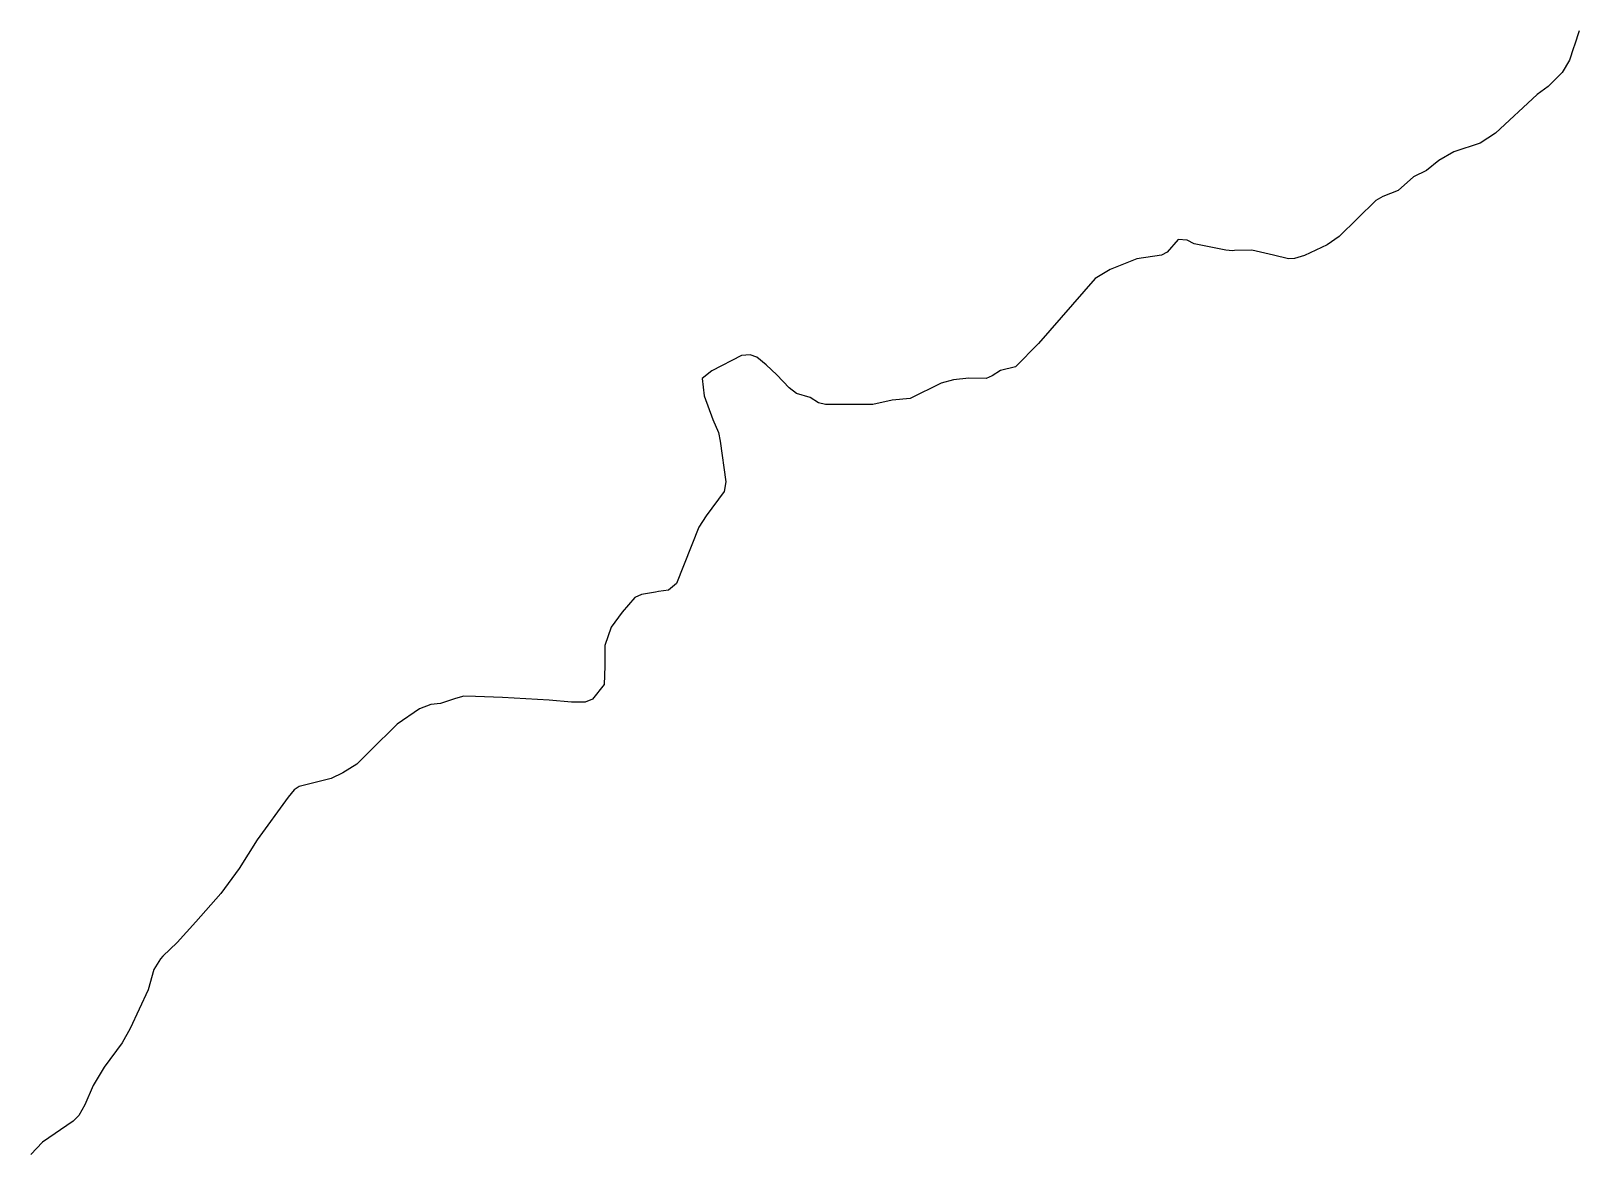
# Model space of a CAD drawing. Extents: x 1197506 to 1206978, y 6141540 to 6151741.
# Drawn here: x 1199954 to 1203357, y 6146640 to 6149105 of the extents above; entities that cross this region are included whole.
import ezdxf

# ---------------------------------------------------------------- set-up
doc = ezdxf.new("R2010")
doc.units = 0
doc.linetypes.add('CONTINU', pattern=[0])
doc.layers.add('1SECTION', color=7, linetype='CONTINU')

msp = doc.modelspace()

# ---------------------------------------------------------------- linework, layer by layer
at = {"layer": '1SECTION'}
msp.add_lwpolyline([(1203362.32, 6149105.13), (1203351.57, 6149073.58), (1203349.7, 6149067.55), (1203340.82, 6149041), (1203324.73, 6149013.77), (1203293.54, 6148983.02), (1203269.94, 6148965.01), (1203177.88, 6148879.89), (1203143.89, 6148857.83), (1203086.45, 6148838.54), (1203053.23, 6148819.84), (1203026.01, 6148797.94), (1202997.68, 6148783.97), (1202963.51, 6148753.78), (1202929.84, 6148740.34), (1202914.54, 6148731.55), (1202833.55, 6148652.35), (1202807.42, 6148634.27), (1202757.09, 6148610.77), (1202735.53, 6148604.15), (1202722.2, 6148603.3), (1202689.2, 6148611.56), (1202641.26, 6148622.25), (1202603.62, 6148621.71), (1202599, 6148621.02), (1202584.02, 6148622.1), (1202514.94, 6148636.18), (1202498.94, 6148644.32), (1202479.51, 6148645.87), (1202455.15, 6148617.76), (1202442.6, 6148611.06), (1202388.32, 6148603.32), (1202329.73, 6148579.66), (1202296.66, 6148560.02), (1202172.2, 6148416.99), (1202121.15, 6148365.65), (1202088.65, 6148357.46), (1202069.59, 6148345.58), (1202056.97, 6148339.98), (1202018.52, 6148340.69), (1201984.92, 6148336.98), (1201957.42, 6148329.08), (1201889.8, 6148295.58), (1201849.95, 6148292.01), (1201807.52, 6148282.68), (1201703.44, 6148282.45), (1201687.84, 6148285.88), (1201669.07, 6148297.72), (1201639.56, 6148306.44), (1201622.82, 6148318.81), (1201596, 6148347.35), (1201572.4, 6148370.03), (1201552.19, 6148386.31), (1201537.48, 6148391.78), (1201518.53, 6148390.1), (1201452.82, 6148356.88), (1201431.94, 6148339.6), (1201435.83, 6148301.72), (1201454.86, 6148249.44), (1201467.69, 6148220.46), (1201471.58, 6148201.83), (1201483.59, 6148112.4), (1201480.06, 6148090.55), (1201440.21, 6148036.87), (1201424.35, 6148011.92), (1201374.78, 6147887.81), (1201357.82, 6147873.79), (1201335.32, 6147870.48), (1201329.04, 6147869.17), (1201298.04, 6147863.86), (1201283.09, 6147857.44), (1201255.17, 6147825.3), (1201231.62, 6147791.78), (1201217.13, 6147751.35), (1201217.49, 6147706.45), (1201215.96, 6147665.8), (1201190.38, 6147633.74), (1201173.85, 6147627.15), (1201144.03, 6147626.48), (1201094.64, 6147631), (1200992.05, 6147637.14), (1200932.9, 6147639.68), (1200906.88, 6147639.83), (1200888.95, 6147635.14), (1200855.64, 6147624.2), (1200834.29, 6147621.37), (1200809.63, 6147612.09), (1200760.29, 6147578.56), (1200700.78, 6147519.94), (1200671.48, 6147490.66), (1200640.99, 6147471.18), (1200614.63, 6147458.86), (1200544.5, 6147441.02), (1200533.8, 6147433.75), (1200520.47, 6147417.87), (1200452.31, 6147323.74), (1200412.79, 6147260.44), (1200372.12, 6147205.78), (1200317.23, 6147142.84), (1200276.03, 6147097.72), (1200244.66, 6147067.68), (1200238.98, 6147061.69), (1200224.45, 6147038.4), (1200212.5, 6146993.34), (1200172.32, 6146907.85), (1200154.79, 6146876.63), (1200115.14, 6146823.06), (1200091.02, 6146782.77), (1200072.94, 6146740.22), (1200059.71, 6146716.45), (1200047.28, 6146703.9), (1199979.36, 6146657.94), (1199954.08, 6146630.85)], dxfattribs=at)

doc.saveas('drawing.dxf')
